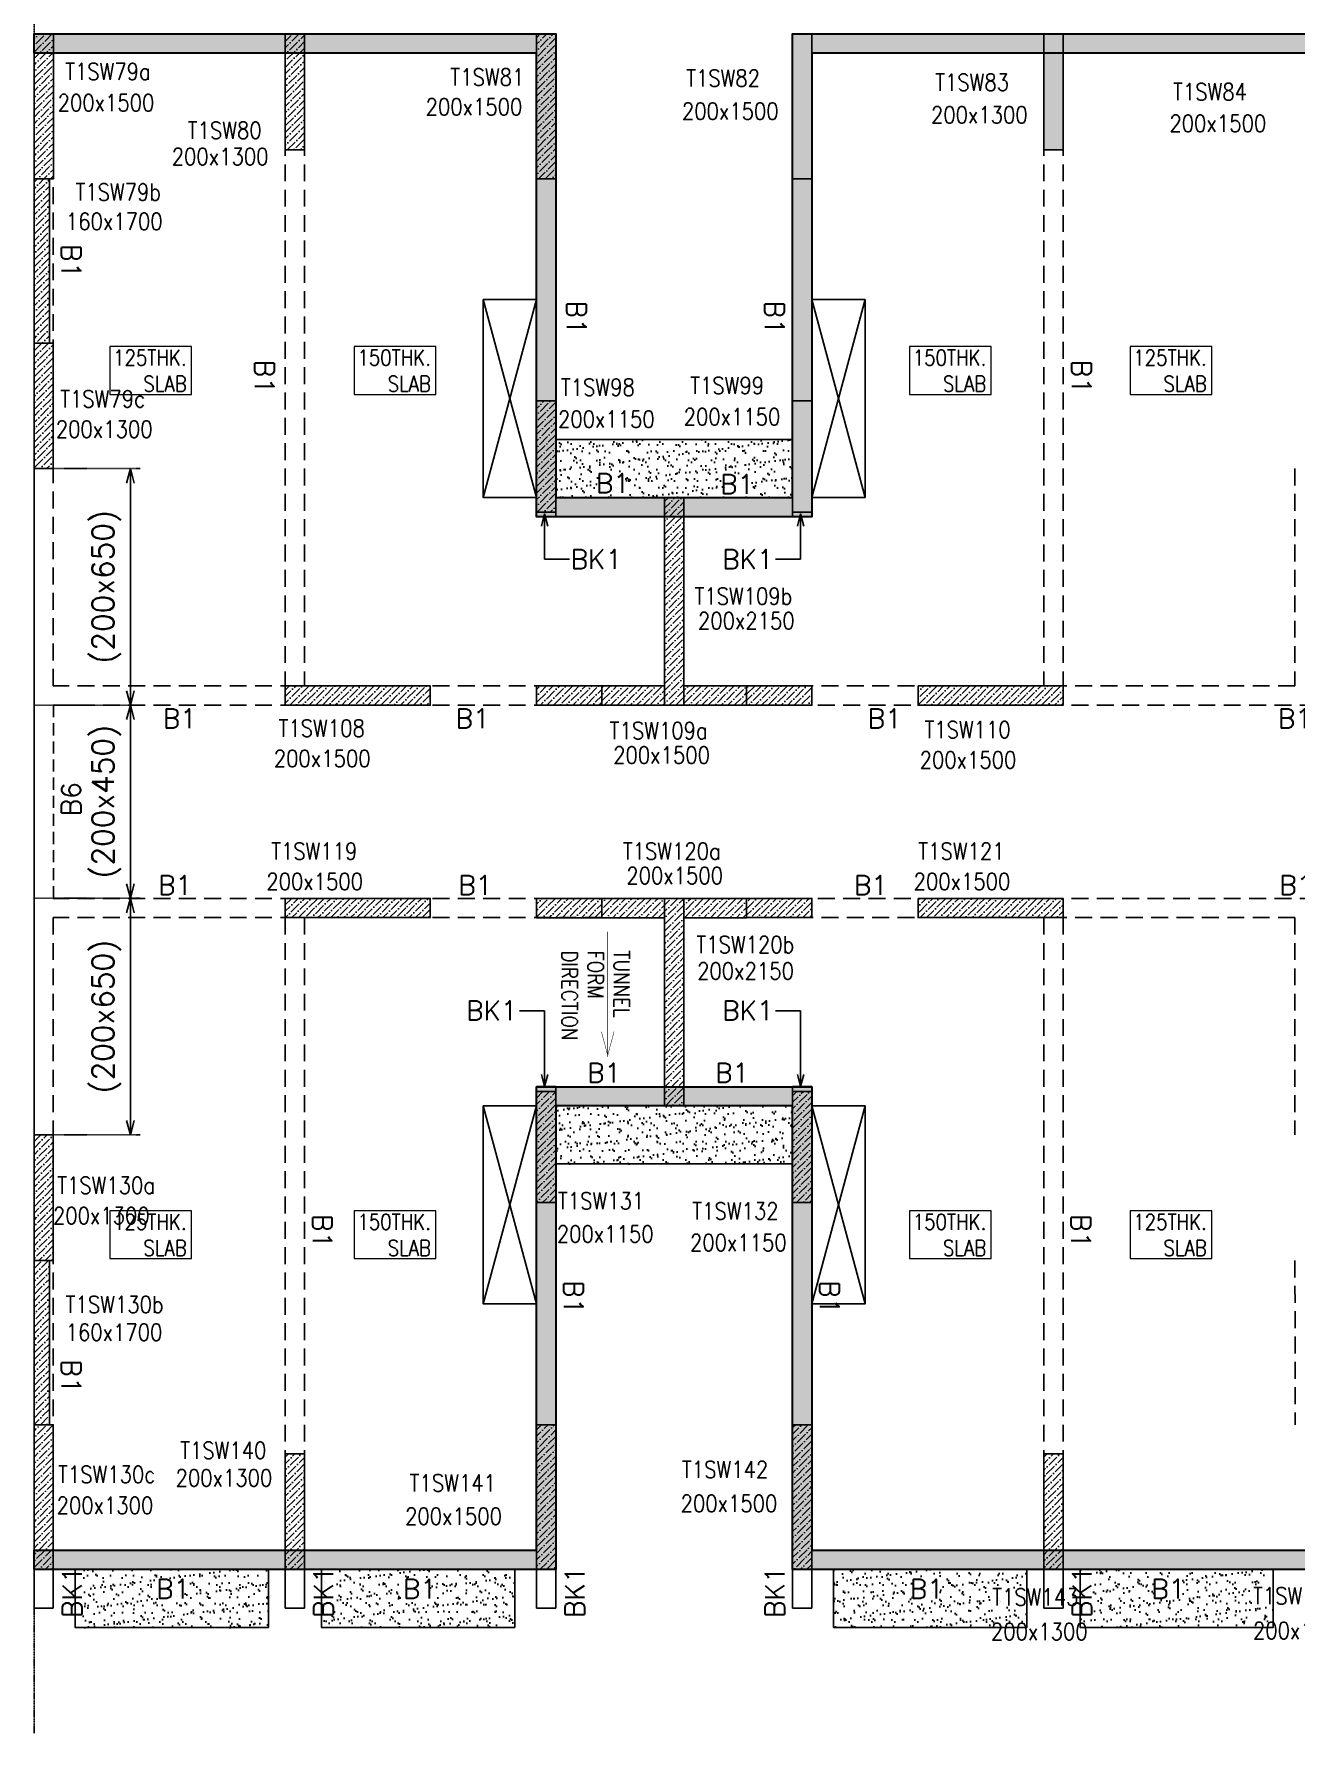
# Model space of a CAD drawing. Header units: millimetres. Extents: x 1078357 to 2594950, y -4969473 to -4636555.
# Drawn here: x 2328073 to 2341123, y -4665418 to -4647825 of the extents above; entities that cross this region are included whole.
import ezdxf

# ---------------------------------------------------------------- set-up
doc = ezdxf.new("R2010")
doc.units = ezdxf.units.MM
doc.header["$PDMODE"] = 35
for name, pattern in [('CENTER', [2, 1.25, -0.25, 0.25, -0.25]), ('CONTINOUS', [0]), ('DOT', [0.25, 0, -0.25]), ('HIDDEN', [0.375, 0.25, -0.125]), ('New Retail block$0$CONTINOUS', [0])]:
    doc.linetypes.add(name, pattern=pattern)
doc.layers.get('0').update_dxf_attribs({"lineweight": 0})
doc.layers.get('Defpoints').update_dxf_attribs({"lineweight": 0})
for name, color, linetype, lineweight in [('A-_ANOTDIMA_D-', 6, 'Continuous', 13), ('COL. NO.', 30, 'Continuous', 25), ('COL. SIZE', 7, 'Continuous', 25), ('HATCH', 8, 'Continuous', 30), ('RCC UPSTAND', 43, 'Continuous', 30), ('SLAB THK.', 6, 'Continuous', 0)]:
    doc.layers.add(name, color=color, linetype=linetype, lineweight=lineweight)
for name, color, linetype in [('B-200x450', 52, 'HIDDEN'), ('B-200x650', 241, 'HIDDEN'), ('BK1-200x650', 241, 'HIDDEN'), ('DC BEAM NO.', 7, 'Continuous'), ('DROP SLAB', 8, 'Continuous'), ('EXPANSION JOINT', 10, 'HIDDEN'), ('NON STR. RCC WALL', 6, 'Continuous'), ('S-COLUMN_SHEAR WALL', 1, 'Continuous'), ('S-DIM', 2, 'Continuous'), ('S-PROJECTION', 54, 'New Retail block$0$CONTINOUS'), ('TEXT', 7, 'Continuous')]:
    doc.layers.add(name, color=color, linetype=linetype)
doc.styles.add('Roman', font='romans')
doc.styles.add('ROMANS', font='romans.shx', dxfattribs={"width": 0.85})
doc.dimstyles.new('HARESH', dxfattribs={"dimtxt": 150, "dimasz": 75, "dimexe": 0, "dimexo": 0, "dimgap": 25, "dimtad": 1, "dimdec": 0, "dimdsep": 46, "dimtxsty": 'Roman', "dimblk": 'OBLIQUE', "dimcen": 225, "dimdle": 25, "dimclrd": 2, "dimclre": 2, "dimclrt": 7, "dimadec": 8, "dimazin": 1, "dimtfac": 1, "dimtdec": 0, "dimtmove": 0, "dimatfit": 0, "dimfxl": 1, "dimlwd": -1, "dimlwe": -1, "dimarcsym": 0})
pattern_1 = [(0, (2286047.657, -4750426.6), (71.4375, 41.24446), [47.625, -95.25]), (120, (2286047.657, -4750426.6), (-71.4375, 41.24446), [47.625, -95.25]), (60, (2286047.657, -4750426.6), (2e-07, 82.48892), [-95.25, 47.625])]
pattern_2 = [(45, (3275553.18, -9394779.674), (25.25697034, 92.60889125), [119.0625, -23.8125, 0, -23.8125])]
pattern_3 = [(45, (3275503.175, -9394779.674), (25.25697034, 92.60889125), [119.0625, -23.8125, 0, -23.8125])]
pattern_4 = [(45, (3275453.18, -9394779.674), (25.25697034, 92.60889125), [119.0625, -23.8125, 0, -23.8125])]
pattern_5 = [(45, (3238950.164, -9363849.92), (25.25697034, 92.60889125), [119.0625, -23.8125, 0, -23.8125])]
pattern_6 = [(45, (3238950.164, -9363849.92), (25.25697034, 92.60889125), [119.0625, -23.8125, 0, -23.8125])]
pattern_7 = [(45, (3275453.18, -9394779.674), (25.25697034, 92.60889125), [119.0625, -23.8125, 0, -23.8125])]

# ---------------------------------------------------------------- blocks, each defined once
blk = doc.blocks.new('_Open30')
at = {"color": 0, "linetype": 'ByBlock', "lineweight": -2}
for p, q in [((-1, 0.27), (0, 0)), ((0, 0), (-1, -0.27)), ((0, 0), (-1, 0))]:
    blk.add_line(p, q, dxfattribs=at)
blk = doc.blocks.new('*D1151')
at = {"layer": 'Defpoints', "color": 0, "linetype": 'CONTINOUS', "ltscale": 0.5, "transparency": 16777216}
for p in [(2328073, -4652325, 0), (2328073, -4654775, 0), (2329070, -4654775)]:
    blk.add_point(p, dxfattribs=at)
at = {"layer": 'S-DIM', "color": 2, "linetype": 'DOT', "ltscale": 0.5, "transparency": 16777216}
for p, q in [((2328073, -4652325), (2329170, -4652325)), ((2328073, -4654775), (2329170, -4654775))]:
    blk.add_line(p, q, dxfattribs=at)
at = {"layer": 'S-DIM', "color": 2, "linetype": 'CONTINOUS', "ltscale": 0.5, "transparency": 16777216}
blk.add_line((2329070, -4652475), (2329070, -4654625), dxfattribs=at)
at = {"layer": 'S-DIM', "color": 2, "linetype": 'CONTINOUS', "ltscale": 0.5, "transparency": 16777216, "xscale": 150, "yscale": 150, "zscale": 150}
for p, rotation in [((2329070, -4652325), 90), ((2329070, -4654775), 270)]:
    blk.add_blockref('_Open30', p, dxfattribs=dict(at, rotation=rotation))
at = {"layer": 'S-DIM', "color": 7, "linetype": 'CONTINOUS', "ltscale": 0.5, "transparency": 16777216, "insert": (2328823, -4653550), "char_height": 225, "attachment_point": 5, "rotation": 90, "style": 'Roman'}
blk.add_mtext('(200x650)', dxfattribs=at)
blk = doc.blocks.new('*D1152')
at = {"layer": 'Defpoints', "color": 0, "linetype": 'CONTINOUS', "ltscale": 0.5, "transparency": 16777216}
for p in [(2328073, -4656775, 0), (2329070, -4656775), (2328073, -4659225, 0)]:
    blk.add_point(p, dxfattribs=at)
at = {"layer": 'S-DIM', "color": 2, "linetype": 'DOT', "ltscale": 0.5, "transparency": 16777216}
for p, q in [((2328073, -4656775), (2329170, -4656775)), ((2328073, -4659225), (2329170, -4659225))]:
    blk.add_line(p, q, dxfattribs=at)
at = {"layer": 'S-DIM', "color": 2, "linetype": 'CONTINOUS', "ltscale": 0.5, "transparency": 16777216}
blk.add_line((2329070, -4659075), (2329070, -4656925), dxfattribs=at)
at = {"layer": 'S-DIM', "color": 2, "linetype": 'CONTINOUS', "ltscale": 0.5, "transparency": 16777216, "xscale": 150, "yscale": 150, "zscale": 150}
for p, rotation in [((2329070, -4656775), 90), ((2329070, -4659225), 270)]:
    blk.add_blockref('_Open30', p, dxfattribs=dict(at, rotation=rotation))
at = {"layer": 'S-DIM', "color": 7, "linetype": 'CONTINOUS', "ltscale": 0.5, "transparency": 16777216, "insert": (2328823, -4658000), "char_height": 225, "attachment_point": 5, "rotation": 90, "style": 'Roman'}
blk.add_mtext('(200x650)', dxfattribs=at)
blk = doc.blocks.new('*D1153')
at = {"layer": 'Defpoints', "color": 0, "linetype": 'CONTINOUS', "ltscale": 0.5, "transparency": 16777216}
for p in [(2328073, -4654775, 0), (2328073, -4656775, 0), (2329070, -4656775)]:
    blk.add_point(p, dxfattribs=at)
at = {"layer": 'S-DIM', "color": 2, "linetype": 'DOT', "ltscale": 0.5, "transparency": 16777216}
for p, q in [((2328073, -4654775), (2329170, -4654775)), ((2328073, -4656775), (2329170, -4656775))]:
    blk.add_line(p, q, dxfattribs=at)
at = {"layer": 'S-DIM', "color": 2, "linetype": 'CONTINOUS', "ltscale": 0.5, "transparency": 16777216}
blk.add_line((2329070, -4654925), (2329070, -4656625), dxfattribs=at)
at = {"layer": 'S-DIM', "color": 2, "linetype": 'CONTINOUS', "ltscale": 0.5, "transparency": 16777216, "xscale": 150, "yscale": 150, "zscale": 150}
for p, rotation in [((2329070, -4654775), 90), ((2329070, -4656775), 270)]:
    blk.add_blockref('_Open30', p, dxfattribs=dict(at, rotation=rotation))
at = {"layer": 'S-DIM', "color": 7, "linetype": 'CONTINOUS', "ltscale": 0.5, "transparency": 16777216, "insert": (2328823, -4655775), "char_height": 225, "attachment_point": 5, "rotation": 90, "style": 'Roman'}
blk.add_mtext('(200x450)', dxfattribs=at)
blk = doc.blocks.new('_Oblique')
at = {"color": 0, "linetype": 'ByBlock', "lineweight": -2}
blk.add_line((-0.5, -0.5), (0.5, 0.5), dxfattribs=at)
blk = doc.blocks.new('G$CD63B60BD')
at = {"layer": 'COL. NO.', "linetype": 'Continuous', "style": 'ROMANS', "width": 0.85}
for s, p in [('T1SW79a', (45047, 15424, 0)), ('T1SW81', (49034, 15366, -320)), ('T1SW82', (51474, 15355, -320)), ('T1SW83', (54051, 15312, -320)), ('T1SW84', (56513, 15214, -320)), ('T1SW80', (46316, 14815, -320)), ('T1SW79b', (45154, 14176, 0)), ('T1SW98', (50178, 12154, -320)), ('T1SW99', (51516, 12173, -320)), ('T1SW79c', (44996, 12034, 0)), ('T1SW109b', (51560, 9991, -320)), ('T1SW108', (47256, 8624, -320)), ('T1SW109a', (50683, 8599, -320)), ('T1SW110', (53940, 8609, -320)), ('T1SW119', (47179, 7351, -320)), ('T1SW120a', (50819, 7351, -320)), ('T1SW121', (53877, 7351, -320)), ('T1SW120b', (51580, 6384, -320)), ('T1SW130a', (44965, 3891, -320)), ('T1SW131', (50148, 3730, -320)), ('T1SW132', (51538, 3625, -320)), ('T1SW130b', (45053, 2657, -320)), ('T1SW140', (46238, 1147, -320)), ('T1SW130c', (44974, 898, -323)), ('T1SW142', (51431, 949, -320)), ('T1SW141', (48613, 809, -320)), ('T1SW143', (54642, -372, -320)), ('T1SW144', (57341, -360, -320))]:
    blk.add_text(s, height=175, dxfattribs=at).set_placement(p)
at = {"layer": 'COL. SIZE', "linetype": 'Continuous', "style": 'ROMANS', "width": 0.85}
for s, p in [('200x1500', (44970, 15101, 0)), ('200x1500', (48778, 15058, -320)), ('200x1500', (51430, 15013, -320)), ('200x1300', (54008, 14975, -320)), ('200x1500', (56476, 14887, -320)), ('200x1300', (46151, 14543, -320)), ('160x1700', (45055, 13872, 0)), ('200x1150', (50148, 11824, -320)), ('200x1150', (51449, 11849, -320)), ('200x1300', (44951, 11720, 0)), ('200x2150', (51596, 9737, -320)), ('200x1500', (47207, 8311, -320)), ('200x1500', (50719, 8346, -320)), ('200x1500', (53891, 8296, -320)), ('200x1500', (50855, 7098, -320)), ('200x1500', (47130, 7037, -320)), ('200x1500', (53828, 7037, -320)), ('200x2150', (51588, 6110, -320)), ('200x1300', (44921, 3577, -320)), ('200x1150', (50136, 3387, -320)), ('200x1150', (51514, 3298, -320)), ('160x1700', (45053, 2369, -320)), ('200x1300', (46190, 861, -320)), ('200x1300', (44959, 577, -323)), ('200x1500', (51417, 597, -320)), ('200x1500', (48566, 464, -320)), ('200x1300', (54628, -730, -320)), ('200x1500', (57340, -720, -320))]:
    blk.add_text(s, height=175, dxfattribs=at).set_placement(p)

msp = doc.modelspace()

# ---------------------------------------------------------------- hatches: boundary and pattern name
at = {"ltscale": 700}
h = msp.add_hatch(dxfattribs=at)
h.set_pattern_fill('ANSI36', color=8, scale=15)
h.set_pattern_definition(pattern_5)
h.paths.add_polyline_path([(2328072.8, -4647825.2), (2328272.8, -4647825.2), (2328272.8, -4649325.1), (2328072.8, -4649325.1)])
h = msp.add_hatch(dxfattribs=at)
h.set_pattern_fill('ANSI36', color=8, scale=15)
h.set_pattern_definition(pattern_5)
h.paths.add_polyline_path([(2333272.8, -4647825.2), (2333472.8, -4647825.2), (2333472.8, -4649325.1), (2333272.8, -4649325.1)])
h = msp.add_hatch(dxfattribs=at)
h.set_pattern_fill('ANSI36', color=8, scale=15)
h.set_pattern_definition(pattern_5)
h.paths.add_polyline_path([(2333272.7, -4652775.2), (2333472.7, -4652775.2), (2333472.7, -4651625.2), (2333272.7, -4651625.2)])
h = msp.add_hatch(dxfattribs=at)
h.set_pattern_fill('ANSI36', color=8, scale=15)
h.set_pattern_definition(pattern_5)
h.paths.add_polyline_path([(2334597.7, -4654575.2), (2333947.7, -4654575.2), (2333947.7, -4654775.2), (2334797.7, -4654775.2), (2334797.7, -4652625.2), (2334597.7, -4652625.2)])
h = msp.add_hatch(dxfattribs=at)
h.set_pattern_fill('ANSI36', color=8, scale=15)
h.set_pattern_definition(pattern_5)
h.paths.add_polyline_path([(2334797.7, -4654575.2), (2335447.7, -4654575.2), (2335447.7, -4654775.2), (2334597.7, -4654775.2), (2334597.7, -4652625.2), (2334797.7, -4652625.2)])
h = msp.add_hatch(dxfattribs=at)
h.set_pattern_fill('ANSI36', color=8, scale=15)
h.set_pattern_definition(pattern_5)
h.paths.add_polyline_path([(2334597.7, -4656975.2), (2333947.7, -4656975.2), (2333947.7, -4656775.2), (2334797.7, -4656775.2), (2334797.7, -4658925.2), (2334597.7, -4658925.2)])
h = msp.add_hatch(dxfattribs=at)
h.set_pattern_fill('ANSI36', color=8, scale=15)
h.set_pattern_definition(pattern_5)
h.paths.add_polyline_path([(2334797.7, -4656975.2), (2335447.7, -4656975.2), (2335447.7, -4656775.2), (2334597.7, -4656775.2), (2334597.7, -4658925.2), (2334797.7, -4658925.2)])
h = msp.add_hatch(dxfattribs=at)
h.set_pattern_fill('ANSI36', color=8, scale=15)
h.set_pattern_definition(pattern_5)
h.paths.add_polyline_path([(2333272.7, -4658775.2), (2333472.7, -4658775.2), (2333472.7, -4659925.2), (2333272.7, -4659925.2)])
h = msp.add_hatch(dxfattribs=at)
h.set_pattern_fill('ANSI36', color=8, scale=15)
h.set_pattern_definition(pattern_5)
h.paths.add_polyline_path([(2336122.7, -4658775.2), (2335922.7, -4658775.2), (2335922.7, -4659925.2), (2336122.7, -4659925.2)])
h = msp.add_hatch(dxfattribs=at)
h.set_pattern_fill('ANSI36', color=8, scale=15)
h.set_pattern_definition(pattern_5)
h.paths.add_polyline_path([(2328072.7, -4663725.2), (2328272.7, -4663725.2), (2328272.7, -4662225.1), (2328072.7, -4662225.1)])
h = msp.add_hatch(dxfattribs=at)
h.set_pattern_fill('ANSI36', color=8, scale=15)
h.set_pattern_definition(pattern_5)
h.paths.add_polyline_path([(2333272.7, -4663725.2), (2333472.7, -4663725.2), (2333472.7, -4662225.1), (2333272.7, -4662225.1)])
h = msp.add_hatch(dxfattribs=at)
h.set_pattern_fill('ANSI36', color=8, scale=15)
h.set_pattern_definition(pattern_5)
h.paths.add_polyline_path([(2336122.7, -4663725.2), (2335922.7, -4663725.2), (2335922.7, -4662225.1), (2336122.7, -4662225.1)])
at = {"layer": 'HATCH'}
h = msp.add_hatch(dxfattribs=at)
h.set_pattern_fill('AR-SAND', color=8, scale=3, angle=179.97015)
h.set_pattern_definition([(37.4701541, (-1688335.51, 14023714.26), (-4.72361136, 146.8264517), [0, -115.824, 0, -129.54, 0, -123.825]), (7.4701541, (-1688335.51, 14023714.26), (134.9689868, 214.9772528), [0, -62.484, 0, -104.394, 0, -40.005]), (327.4701541, (-1688429.24, 14023714.31), (237.2979035, 0.3075449), [0, -38.1, 0, -137.16, 0, -179.07]), (317.4701541, (-1688429.24, 14023714.31), (229.1017424, 66.759465), [0, -19.05, 0, -89.916, 0, -102.87])])
h.paths.add_polyline_path([(2335922.7, -4652025.1), (2333472.7, -4652025.1), (2333472.7, -4652625.1), (2335922.7, -4652625.1)])
h = msp.add_hatch(dxfattribs=at)
h.set_pattern_fill('AR-SAND', color=8, scale=3, angle=179.97015)
h.set_pattern_definition([(37.47015413, (-2777810.23, 18707783.48), (-4.72361136, 146.8264517), [0, -115.824, 0, -129.54, 0, -123.825]), (7.4701541, (-2777810.23, 18707783.48), (134.9689868, 214.9772528), [0, -62.484, 0, -104.394, 0, -40.005]), (327.4701541, (-2777903.95, 18707783.53), (237.2979035, 0.3075449), [0, -38.1, 0, -137.16, 0, -179.07]), (317.4701541, (-2777903.95, 18707783.53), (229.1017424, 66.759465), [0, -19.05, 0, -89.916, 0, -102.87])])
h.paths.add_polyline_path([(2335922.7, -4658925.1), (2333472.8, -4658925.1), (2333472.7, -4659525.1), (2335922.7, -4659525.1)])
h = msp.add_hatch(dxfattribs=at)
h.set_pattern_fill('AR-SAND', color=8, scale=3, angle=179.97015)
h.set_pattern_definition([(37.47015413, (-2776485.23, 18707783.49), (-4.72361136, 146.8264517), [0, -115.824, 0, -129.54, 0, -123.825]), (7.4701541, (-2776485.23, 18707783.49), (134.9689868, 214.9772528), [0, -62.484, 0, -104.394, 0, -40.005]), (327.4701541, (-2776578.95, 18707783.54), (237.2979035, 0.3075449), [0, -38.1, 0, -137.16, 0, -179.07]), (317.4701541, (-2776578.95, 18707783.54), (229.1017424, 66.759465), [0, -19.05, 0, -89.916, 0, -102.87])])
h.paths.add_polyline_path([(2330497.8, -4663725.1), (2328497.8, -4663725.1), (2328497.8, -4664325.1), (2330497.8, -4664325.1)])
h = msp.add_hatch(dxfattribs=at)
h.set_pattern_fill('AR-SAND', color=8, scale=3, angle=179.97015)
h.set_pattern_definition([(37.47015413, (-2779035.23, 18707783.49), (-4.72361136, 146.8264517), [0, -115.824, 0, -129.54, 0, -123.825]), (7.4701541, (-2779035.23, 18707783.49), (134.9689868, 214.9772528), [0, -62.484, 0, -104.394, 0, -40.005]), (327.4701541, (-2779128.95, 18707783.54), (237.2979035, 0.3075449), [0, -38.1, 0, -137.16, 0, -179.07]), (317.4701541, (-2779128.95, 18707783.54), (229.1017424, 66.759465), [0, -19.05, 0, -89.916, 0, -102.87])])
h.paths.add_polyline_path([(2333047.8, -4663725.1), (2331047.8, -4663725.1), (2331047.8, -4664325.1), (2333047.8, -4664325.1)])
h = msp.add_hatch(dxfattribs=at)
h.set_pattern_fill('AR-SAND', color=8, scale=3, angle=179.97015)
h.set_pattern_definition([(37.47015413, (-2784335.23, 18707783.49), (-4.72361136, 146.8264517), [0, -115.824, 0, -129.54, 0, -123.825]), (7.4701541, (-2784335.23, 18707783.49), (134.9689868, 214.9772528), [0, -62.484, 0, -104.394, 0, -40.005]), (327.4701541, (-2784428.95, 18707783.54), (237.2979035, 0.3075449), [0, -38.1, 0, -137.16, 0, -179.07]), (317.4701541, (-2784428.95, 18707783.54), (229.1017424, 66.759465), [0, -19.05, 0, -89.916, 0, -102.87])])
h.paths.add_polyline_path([(2338347.8, -4663725.1), (2336347.8, -4663725.1), (2336347.8, -4664325.1), (2338347.8, -4664325.1)])
h = msp.add_hatch(dxfattribs=at)
h.set_pattern_fill('AR-SAND', color=8, scale=3, angle=179.97015)
h.set_pattern_definition([(37.47015413, (-2786885.23, 18707783.49), (-4.72361136, 146.8264517), [0, -115.824, 0, -129.54, 0, -123.825]), (7.4701541, (-2786885.23, 18707783.49), (134.9689868, 214.9772528), [0, -62.484, 0, -104.394, 0, -40.005]), (327.4701541, (-2786978.95, 18707783.54), (237.2979035, 0.3075449), [0, -38.1, 0, -137.16, 0, -179.07]), (317.4701541, (-2786978.95, 18707783.54), (229.1017424, 66.759465), [0, -19.05, 0, -89.916, 0, -102.87])])
h.paths.add_polyline_path([(2340897.8, -4663725.1), (2338897.8, -4663725.1), (2338897.8, -4664325.1), (2340897.8, -4664325.1)])
at = {"layer": 'RCC UPSTAND', "linetype": 'CENTER', "ltscale": 700}
h = msp.add_hatch(dxfattribs=at)
h.set_pattern_fill('HONEY', color=8, scale=15)
h.set_pattern_definition(pattern_1)
h.paths.add_polyline_path([(2328072.7, -4648025.1), (2328072.7, -4647825.1), (2333472.7, -4647825.1), (2333472.7, -4652625.1), (2335922.7, -4652625.1), (2335922.7, -4647825.1), (2346522.7, -4647825.1), (2346522.7, -4652625.1), (2348972.7, -4652625.1), (2348972.7, -4647825.1), (2359572.7, -4647825.1), (2359572.7, -4652625.1), (2362022.7, -4652625.1), (2362022.7, -4647825.1), (2372622.7, -4647825.1), (2372622.7, -4652625.1), (2373947.7, -4652625.1), (2373947.7, -4654775.1), (2370072.7, -4654775.1), (2370072.7, -4656775.1), (2373947.7, -4656775.1), (2373947.7, -4658925.1), (2372622.7, -4658925.1), (2372622.7, -4663725.1), (2367222.7, -4663725.1), (2367222.7, -4656975.2), (2364127.7, -4656975.2), (2364127.7, -4656775.2), (2367422.7, -4656775.2), (2367422.7, -4663525.1), (2372422.7, -4663525.1), (2372422.7, -4658725.1), (2373747.7, -4658725.1), (2373747.7, -4656975.1), (2369872.7, -4656975.1), (2369872.7, -4654575.1), (2373747.7, -4654575.1), (2373747.7, -4652825.1), (2372422.7, -4652825.1), (2372422.7, -4648025.1), (2362222.7, -4648025.1), (2362222.7, -4652825.1), (2359372.7, -4652825.1), (2359372.7, -4648025.1), (2349172.7, -4648025.1), (2349172.7, -4652825.1), (2346322.7, -4652825.1), (2346322.7, -4648025.1), (2336122.7, -4648025.1), (2336122.7, -4652825.1), (2333272.7, -4652825.1), (2333272.7, -4648025.1)])
at = {"layer": 'RCC UPSTAND'}
h = msp.add_hatch(dxfattribs=at)
h.set_pattern_fill('HONEY', color=8, scale=15)
h.set_pattern_definition(pattern_1)
edge = h.paths.add_edge_path()
edge.add_line((2349347.7, -4656775.2), (2349347.7, -4656975.1))
edge.add_line((2349347.7, -4656975.1), (2347847.7, -4656975.1))
edge.add_line((2347847.7, -4656975.1), (2347847.7, -4658925.1))
edge.add_line((2347847.7, -4658925.1), (2346522.7, -4658925.1))
edge.add_line((2346522.7, -4658925.1), (2346522.7, -4663725.1))
edge.add_line((2346522.7, -4663725.1), (2335922.7, -4663725.1))
edge.add_line((2335922.7, -4663725.1), (2335922.7, -4658925.1))
edge.add_line((2335922.7, -4658925.1), (2333472.7, -4658925.1))
edge.add_line((2333472.7, -4658925.1), (2333472.7, -4663725.1))
edge.add_line((2333472.7, -4663725.1), (2328072.7, -4663725.1))
edge.add_line((2328072.7, -4663725.1), (2328072.7, -4663525.1))
edge.add_line((2328072.7, -4663525.1), (2333272.7, -4663525.1))
edge.add_line((2333272.7, -4663525.1), (2333272.7, -4658725.1))
edge.add_line((2333272.7, -4658725.1), (2336122.7, -4658725.1))
edge.add_line((2336122.7, -4658725.1), (2336122.7, -4663525.1))
edge.add_line((2336122.7, -4663525.1), (2346322.7, -4663525.1))
edge.add_line((2346322.7, -4663525.1), (2346322.7, -4658725.1))
edge.add_line((2346322.7, -4658725.1), (2347647.7, -4658725.1))
edge.add_line((2347647.7, -4658725.1), (2347647.7, -4656775.1))
edge.add_line((2347647.7, -4656775.1), (2349347.7, -4656775.1))
at = {"layer": 'S-COLUMN_SHEAR WALL', "ltscale": 700}
h = msp.add_hatch(dxfattribs=at)
h.set_pattern_fill('ANSI36', color=8, scale=15)
h.set_pattern_definition(pattern_3)
h.paths.add_polyline_path([(2330672.8, -4647825.2), (2330672.8, -4649025.2), (2330872.8, -4649025.2), (2330872.8, -4647825.2)])
at = {"layer": 'S-COLUMN_SHEAR WALL', "lineweight": 25, "extrusion": (1.00316e-06, 1.91639e-11, 1)}
h = msp.add_hatch(color=1, dxfattribs=at)
h.dxf.hatch_style = 1
h.paths.add_polyline_path([(2336122.8, -4647825.2), (2335922.8, -4647825.2), (2335922.8, -4649325.1), (2336122.8, -4649325.1)])
at = {"layer": 'S-COLUMN_SHEAR WALL', "lineweight": 25}
h = msp.add_hatch(color=1, dxfattribs=at)
h.dxf.hatch_style = 1
h.paths.add_polyline_path([(2338522.8, -4649025.2), (2338722.8, -4649025.2), (2338722.8, -4647825.2), (2338522.8, -4647825.2)])
at = {"layer": 'S-COLUMN_SHEAR WALL', "ltscale": 700}
h = msp.add_hatch(dxfattribs=at)
h.set_pattern_fill('ANSI36', color=8, scale=15)
h.set_pattern_definition(pattern_6)
h.paths.add_polyline_path([(2328072.8, -4651025), (2328232.8, -4651025), (2328232.8, -4649325), (2328072.8, -4649325)])
h = msp.add_hatch(dxfattribs=at)
h.set_pattern_fill('ANSI36', color=8, scale=15)
h.set_pattern_definition(pattern_3)
h.paths.add_polyline_path([(2328272.7, -4652325.1), (2328272.7, -4651025.1), (2328072.7, -4651025.1), (2328072.7, -4652325.1)])
at = {"layer": 'S-COLUMN_SHEAR WALL', "lineweight": 25, "extrusion": (1.00316e-06, 1.91639e-11, 1)}
h = msp.add_hatch(color=1, dxfattribs=at)
h.dxf.hatch_style = 1
h.paths.add_polyline_path([(2336122.7, -4652775.2), (2335922.7, -4652775.2), (2335922.7, -4651625.1), (2336122.7, -4651625.1)])
at = {"layer": 'S-COLUMN_SHEAR WALL', "ltscale": 700}
h = msp.add_hatch(dxfattribs=at)
h.set_pattern_fill('ANSI36', color=8, scale=15)
h.set_pattern_definition(pattern_2)
h.paths.add_polyline_path([(2330672.8, -4654575.1), (2330672.8, -4654775.1), (2332172.8, -4654775.1), (2332172.8, -4654575.1)])
h = msp.add_hatch(dxfattribs=at)
h.set_pattern_fill('ANSI36', color=8, scale=15)
h.set_pattern_definition(pattern_7)
h.paths.add_polyline_path([(2333272.7, -4654575.1), (2333947.7, -4654575.1), (2333947.7, -4654775), (2333272.7, -4654775)])
h = msp.add_hatch(dxfattribs=at)
h.set_pattern_fill('ANSI36', color=8, scale=15)
h.set_pattern_definition(pattern_7)
h.paths.add_polyline_path([(2335447.7, -4654575), (2336122.7, -4654575), (2336122.7, -4654775), (2335447.7, -4654775)])
h = msp.add_hatch(dxfattribs=at)
h.set_pattern_fill('ANSI36', color=8, scale=15)
h.set_pattern_definition(pattern_4)
h.paths.add_polyline_path([(2337222.8, -4654575.1), (2337222.8, -4654775.1), (2338722.8, -4654775.1), (2338722.8, -4654575.1)])
h = msp.add_hatch(dxfattribs=at)
h.set_pattern_fill('ANSI36', color=8, scale=15)
h.set_pattern_definition(pattern_2)
h.paths.add_polyline_path([(2330672.8, -4656775.1), (2330672.8, -4656975.1), (2332172.8, -4656975.1), (2332172.8, -4656775.1)])
h = msp.add_hatch(dxfattribs=at)
h.set_pattern_fill('ANSI36', color=8, scale=15)
h.set_pattern_definition(pattern_7)
h.paths.add_polyline_path([(2333272.7, -4656775.1), (2333947.7, -4656775.1), (2333947.7, -4656975.2), (2333272.7, -4656975.2)])
h = msp.add_hatch(dxfattribs=at)
h.set_pattern_fill('ANSI36', color=8, scale=15)
h.set_pattern_definition(pattern_7)
h.paths.add_polyline_path([(2335447.7, -4656775.2), (2336122.7, -4656775.2), (2336122.7, -4656975.1), (2335447.7, -4656975.1)])
h = msp.add_hatch(dxfattribs=at)
h.set_pattern_fill('ANSI36', color=8, scale=15)
h.set_pattern_definition(pattern_4)
h.paths.add_polyline_path([(2337222.8, -4656775.1), (2337222.8, -4656975.1), (2338722.8, -4656975.1), (2338722.8, -4656775.1)])
h = msp.add_hatch(dxfattribs=at)
h.set_pattern_fill('ANSI36', color=8, scale=15)
h.set_pattern_definition([(45, (3275875.165, -9375249.92), (25.25697034, 92.60889125), [119.0625, -23.8125, 0, -23.8125])])
h.paths.add_polyline_path([(2328072.7, -4659225.1), (2328072.7, -4660525.1), (2328272.7, -4660525.1), (2328272.7, -4659225.1)])
h = msp.add_hatch(dxfattribs=at)
h.set_pattern_fill('ANSI36', color=8, scale=15)
h.set_pattern_definition(pattern_6)
h.paths.add_polyline_path([(2328072.7, -4662225.1), (2328232.8, -4662225.1), (2328232.7, -4660525.1), (2328072.7, -4660525.1)])
h = msp.add_hatch(dxfattribs=at)
h.set_pattern_fill('ANSI36', color=8, scale=15)
h.set_pattern_definition([(45, (3278475.155, -9378449.965), (25.25697034, 92.60889125), [119.0625, -23.8125, 0, -23.8125])])
h.paths.add_polyline_path([(2330872.7, -4662525.1), (2330872.7, -4663725.2), (2330672.7, -4663725.2), (2330672.7, -4662525.1)])
h = msp.add_hatch(dxfattribs=at)
h.set_pattern_fill('ANSI36', color=8, scale=15)
h.set_pattern_definition([(45, (3286325.155, -9378449.972), (25.25697034, 92.60889125), [119.0625, -23.8125, 0, -23.8125])])
h.paths.add_polyline_path([(2338722.7, -4662525.1), (2338722.7, -4663725.2), (2338522.7, -4663725.2), (2338522.7, -4662525.1)])

# ---------------------------------------------------------------- linework, layer by layer
at = {"color": 2, "ltscale": 1000, "const_width": 5, "elevation": -0.1}
msp.add_lwpolyline([(2333945, -4658156.7), (2334010.1, -4658399.7), (2334010.2, -4657119.9), (2334010.1, -4658399.7), (2334075.3, -4658156.7)], dxfattribs=at)
at = {"layer": 'B-200x450', "linetype": 'Continuous', "ltscale": 500}
msp.add_line((2328072.8, -4656775.2, 0), (2328072.8, -4654775.2, 0), dxfattribs=at)
at = {"layer": 'B-200x450', "linetype": 'HIDDEN', "ltscale": 500}
msp.add_line((2328272.8, -4656775.2, 0), (2328272.8, -4654775.1, 0), dxfattribs=at)
at = {"layer": 'B-200x650', "linetype": 'HIDDEN', "ltscale": 700}
for p, q in [((2333272.7, -4648025.1, 0), (2328272.7, -4648025.1, 0)), ((2330672.7, -4648125.2, 0), (2330672.7, -4654575, 0)), ((2330872.7, -4648125.2, 0), (2330872.7, -4654575, 0)), ((2341122.8, -4648025.1, 0), (2336122.7, -4648025.1, 0)), ((2338522.7, -4648125.2, 0), (2338522.7, -4654575, 0)), ((2338722.7, -4648125.2, 0), (2338722.7, -4654575, 0)), ((2328272.7, -4654575, 0), (2328272.7, -4649325.1, 0)), ((2333272.7, -4649325.1, 0), (2333272.7, -4651825.1, 0)), ((2336122.7, -4649325.1, 0), (2336122.7, -4651825.1, 0)), ((2341122.7, -4652325.2, 0), (2341122.7, -4654575.1, 0)), ((2334597.7, -4652825.1, 0), (2333472.7, -4652825.1, 0)), ((2334797.7, -4652825.1, 0), (2335922.7, -4652825.1, 0)), ((2333947.7, -4654575, 0), (2328272.7, -4654575, 0)), ((2341122.7, -4654575, 0), (2335447.7, -4654575, 0)), ((2333947.7, -4654775, 0), (2328272.7, -4654775, 0)), ((2347647.7, -4654775, 0), (2335447.7, -4654775, 0)), ((2333947.7, -4656775.1, 0), (2328272.7, -4656775.1, 0)), ((2347647.7, -4656775.1, 0), (2335447.7, -4656775.1, 0)), ((2333947.7, -4656975.1, 0), (2328272.7, -4656975.1, 0)), ((2328272.7, -4656975.1, 0), (2328272.7, -4662225.1, 0)), ((2330672.7, -4656975.1, 0), (2330672.7, -4663425.1, 0)), ((2330872.7, -4656975.1, 0), (2330872.7, -4663425.1, 0)), ((2341122.7, -4656975.1, 0), (2335447.7, -4656975.1, 0)), ((2338522.7, -4656975.2, 0), (2338522.7, -4663425.1, 0)), ((2338722.7, -4656975.2, 0), (2338722.7, -4663425.1, 0)), ((2341122.7, -4656975.1, 0), (2341122.7, -4659225.1, 0)), ((2334597.7, -4658725.1, 0), (2333472.7, -4658725.1, 0)), ((2335922.7, -4658725.1, 0), (2334797.7, -4658725.1, 0)), ((2333272.7, -4662225.1, 0), (2333272.7, -4659925.1, 0)), ((2336122.7, -4662225.1, 0), (2336122.7, -4659925.1, 0)), ((2341122.7, -4660525.1, 0), (2341122.8, -4662225.1, 0)), ((2333272.7, -4663525.1, 0), (2328272.7, -4663525.1, 0)), ((2341122.7, -4663525.1, 0), (2336122.7, -4663525.1, 0))]:
    msp.add_line(p, q, dxfattribs=at)
at = {"layer": 'B-200x650', "linetype": 'CONTINOUS', "ltscale": 700}
for p, q in [((2328072.7, -4654775.1, 0), (2328072.7, -4649325.1, 0)), ((2333472.7, -4649325.1, 0), (2333472.7, -4651825.1, 0)), ((2335922.7, -4649325.1, 0), (2335922.7, -4651825.1, 0)), ((2328072.7, -4651825.1, 0), (2328072.7, -4651825.1, 0)), ((2335922.7, -4652625.1, 0), (2333472.7, -4652625.1, 0)), ((2328072.7, -4656775.1, 0), (2328072.7, -4662225.1, 0)), ((2333472.7, -4662225.1, 0), (2333472.7, -4659925.1, 0)), ((2335922.7, -4662225.1, 0), (2335922.7, -4659925.1, 0)), ((2328072.7, -4664125.1, 0), (2328072.7, -4663725.1, 0)), ((2333272.7, -4663725.1, 0), (2328272.7, -4663725.1, 0)), ((2328272.7, -4663725.1, 0), (2328272.7, -4664125.1, 0)), ((2330672.7, -4664125.1, 0), (2330672.7, -4663725.1, 0)), ((2330872.7, -4663725.1, 0), (2330872.7, -4664125.1, 0)), ((2333272.7, -4664125.1, 0), (2333272.7, -4663725.1, 0)), ((2333472.7, -4663725.1, 0), (2333472.7, -4664125.1, 0)), ((2335922.7, -4664125.1, 0), (2335922.7, -4663725.1, 0)), ((2341122.7, -4663725.1, 0), (2336122.7, -4663725.1, 0)), ((2336122.7, -4663725.1, 0), (2336122.7, -4664125.1, 0)), ((2338522.7, -4664125.1, 0), (2338522.7, -4663725.1, 0)), ((2338722.7, -4663725.1, 0), (2338722.7, -4664125.1, 0)), ((2328272.7, -4664125.1, 0), (2328072.7, -4664125.1, 0)), ((2330872.7, -4664125.1, 0), (2330672.7, -4664125.1, 0)), ((2333472.7, -4664125.1, 0), (2333272.7, -4664125.1, 0)), ((2336122.7, -4664125.1, 0), (2335922.7, -4664125.1, 0)), ((2338722.7, -4664125.1, 0), (2338522.7, -4664125.1, 0))]:
    msp.add_line(p, q, dxfattribs=at)
at = {"layer": 'B-200x650', "ltscale": 700}
msp.add_line((2328072.7, -4651625.1, 0), (2328072.7, -4651625.1, 0), dxfattribs=at)
at = {"layer": 'B-200x650', "linetype": 'Continuous', "ltscale": 700}
msp.add_line((2335922.7, -4658925.1, 0), (2333472.7, -4658925.1, 0), dxfattribs=at)
at = {"layer": 'BK1-200x650', "linetype": 'Continuous', "ltscale": 700, "elevation": 0}
for points in [[(2333472.8, -4652825.3), (2333272.8, -4652825.3), (2333272.8, -4652775.1), (2333472.8, -4652775.1)], [(2336122.8, -4652825.3), (2335922.7, -4652825.3), (2335922.7, -4652775.1), (2336122.8, -4652775.1)], [(2333472.8, -4658775.1), (2333272.8, -4658775.1), (2333272.8, -4658724.9), (2333472.8, -4658724.9)], [(2336122.8, -4658775.1), (2335922.8, -4658775.1), (2335922.8, -4658724.9), (2336122.8, -4658724.9)]]:
    msp.add_lwpolyline(points, close=True, dxfattribs=at)
at = {"layer": 'DROP SLAB', "color": 3, "linetype": 'CONTINOUS', "ltscale": 500}
for p, q in [((2333272.8, -4650575.2, 0), (2332722.8, -4652625.2, 0)), ((2333272.8, -4652625.2, 0), (2332722.8, -4650575.2, 0)), ((2336122.8, -4650575.2, 0), (2336672.8, -4652625.2, 0)), ((2336122.8, -4652625.2, 0), (2336672.8, -4650575.2, 0)), ((2333272.8, -4658925.2, 0), (2332722.8, -4660975.2, 0)), ((2333272.8, -4660975.2, 0), (2332722.8, -4658925.2, 0)), ((2336122.7, -4658925.2, 0), (2336672.7, -4660975.2, 0)), ((2336122.7, -4660975.2, 0), (2336672.7, -4658925.2, 0))]:
    msp.add_line(p, q, dxfattribs=at)
at = {"layer": 'DROP SLAB', "color": 3, "linetype": 'CONTINOUS', "ltscale": 500, "elevation": 0}
for points in [[(2333272.8, -4650575.2), (2332722.8, -4650575.2), (2332722.8, -4652625.2), (2333272.8, -4652625.2)], [(2336122.8, -4650575.2), (2336672.8, -4650575.2), (2336672.8, -4652625.2), (2336122.8, -4652625.2)], [(2333272.8, -4658925.2), (2332722.8, -4658925.2), (2332722.8, -4660975.2), (2333272.8, -4660975.2)], [(2336122.7, -4658925.2), (2336672.7, -4658925.2), (2336672.7, -4660975.2), (2336122.7, -4660975.2)]]:
    msp.add_lwpolyline(points, close=True, dxfattribs=at)
at = {"layer": 'EXPANSION JOINT'}
msp.add_line((2328072.8, -4645085.2, 0), (2328072.8, -4665417.7, 0), dxfattribs=at)
at = {"layer": 'NON STR. RCC WALL', "elevation": 0}
for points in [[(2333272.7, -4654575.1), (2333947.7, -4654575.1), (2333947.7, -4654775), (2333272.7, -4654775)], [(2335447.7, -4654575), (2336122.7, -4654575), (2336122.7, -4654775), (2335447.7, -4654775)], [(2333272.7, -4656775.1), (2333947.7, -4656775.1), (2333947.7, -4656975.2), (2333272.7, -4656975.2)], [(2335447.7, -4656775.2), (2336122.7, -4656775.2), (2336122.7, -4656975.1), (2335447.7, -4656975.1)]]:
    msp.add_lwpolyline(points, close=True, dxfattribs=at)
at = {"layer": 'RCC UPSTAND', "color": 1, "elevation": 0}
for points in [[(2328072.7, -4648025.1), (2328072.7, -4647825.1), (2333472.7, -4647825.1), (2333472.7, -4652625.1), (2335922.7, -4652625.1), (2335922.7, -4647825.1), (2346522.7, -4647825.1), (2346522.7, -4652625.1), (2348972.7, -4652625.1), (2348972.7, -4647825.1), (2359572.7, -4647825.1)], [(2359372.7, -4648025.1), (2349172.7, -4648025.1), (2349172.7, -4652825.1), (2346322.7, -4652825.1), (2346322.7, -4648025.1), (2336122.7, -4648025.1), (2336122.7, -4652825.1), (2333272.7, -4652825.1), (2333272.7, -4648025.1), (2328072.7, -4648025.1)], [(2349347.7, -4656775.2), (2349347.7, -4656975.1), (2347847.7, -4656975.1), (2347847.7, -4658925.1), (2346522.7, -4658925.1), (2346522.7, -4663725.1), (2335922.7, -4663725.1), (2335922.7, -4658925.1), (2333472.7, -4658925.1), (2333472.7, -4663725.1), (2328072.7, -4663725.1), (2328072.7, -4663525.1), (2333272.7, -4663525.1), (2333272.7, -4658725.1), (2336122.7, -4658725.1), (2336122.7, -4663525.1), (2346322.7, -4663525.1), (2346322.7, -4658725.1), (2347647.7, -4658725.1), (2347647.7, -4656775.1), (2349347.7, -4656775.1)]]:
    msp.add_lwpolyline(points, dxfattribs=at)
at = {"layer": 'S-COLUMN_SHEAR WALL', "color": 1, "lineweight": 25, "elevation": 0}
for points in [[(2328072.8, -4647825.2), (2328272.8, -4647825.2), (2328272.8, -4649325.1), (2328072.8, -4649325.1)], [(2330672.8, -4647825.2), (2330872.8, -4647825.2), (2330872.8, -4649025.2), (2330672.8, -4649025.2)], [(2333272.8, -4647825.2), (2333472.8, -4647825.2), (2333472.8, -4649325.1), (2333272.8, -4649325.1)], [(2338522.8, -4647825.2), (2338722.8, -4647825.2), (2338722.8, -4649025.2), (2338522.8, -4649025.2)], [(2328272.7, -4652325.1), (2328072.7, -4652325.1), (2328072.7, -4651025.1), (2328272.7, -4651025.1)], [(2333272.7, -4652775.2), (2333472.7, -4652775.2), (2333472.7, -4651625.2), (2333272.7, -4651625.2)], [(2330672.8, -4654575.1), (2332172.8, -4654575.1), (2332172.8, -4654775.1), (2330672.8, -4654775.1)], [(2337222.8, -4654575.1), (2338722.8, -4654575.1), (2338722.8, -4654775.1), (2337222.8, -4654775.1)], [(2330672.8, -4656775.1), (2332172.8, -4656775.1), (2332172.8, -4656975.1), (2330672.8, -4656975.1)], [(2337222.8, -4656775.1), (2338722.8, -4656775.1), (2338722.8, -4656975.1), (2337222.8, -4656975.1)], [(2333272.7, -4658775.2), (2333472.7, -4658775.2), (2333472.7, -4659925.2), (2333272.7, -4659925.2)], [(2328272.7, -4659225.1), (2328072.7, -4659225.1), (2328072.7, -4660525.1), (2328272.7, -4660525.1)], [(2328072.7, -4663725.2), (2328272.7, -4663725.2), (2328272.7, -4662225.1), (2328072.7, -4662225.1)], [(2333272.7, -4663725.2), (2333472.7, -4663725.2), (2333472.7, -4662225.1), (2333272.7, -4662225.1)], [(2330672.7, -4662525.3), (2330872.7, -4662525.3), (2330872.7, -4663725.2), (2330672.7, -4663725.2)], [(2338522.7, -4662525.3), (2338722.7, -4662525.3), (2338722.7, -4663725.2), (2338522.7, -4663725.2)]]:
    msp.add_lwpolyline(points, close=True, dxfattribs=at)
at = {"layer": 'S-COLUMN_SHEAR WALL', "color": 1, "lineweight": 25, "extrusion": (1.00316e-06, 1.91639e-11, 1), "elevation": 2.3}
for points in [[(2336122.8, -4647825.2), (2335922.8, -4647825.2), (2335922.8, -4649325.1), (2336122.8, -4649325.1)], [(2336122.7, -4652775.2), (2335922.7, -4652775.2), (2335922.7, -4651625.1), (2336122.7, -4651625.1)]]:
    msp.add_lwpolyline(points, close=True, dxfattribs=at)
at = {"layer": 'S-COLUMN_SHEAR WALL', "color": 1, "lineweight": 25, "extrusion": (-1.00316e-06, -2.11765e-11, 1), "elevation": -2.3}
for points in [[(2328072.8, -4651025), (2328232.8, -4651025), (2328232.8, -4649325), (2328072.8, -4649325)], [(2328072.7, -4662225.1), (2328232.8, -4662225.1), (2328232.7, -4660525.1), (2328072.7, -4660525.1)]]:
    msp.add_lwpolyline(points, close=True, dxfattribs=at)
at = {"layer": 'S-COLUMN_SHEAR WALL', "color": 1, "lineweight": 25, "elevation": 0}
for points in [[(2334597.7, -4654575.2), (2333947.7, -4654575.2), (2333947.7, -4654775.2), (2334797.7, -4654775.2), (2334797.7, -4652625.2), (2334597.7, -4652625.2), (2334597.7, -4654575.2)], [(2334597.7, -4656975.2), (2333947.7, -4656975.2), (2333947.7, -4656775.2), (2334797.7, -4656775.2), (2334797.7, -4658925.2), (2334597.7, -4658925.2), (2334597.7, -4656975.2)]]:
    msp.add_lwpolyline(points, dxfattribs=at)
at = {"layer": 'S-COLUMN_SHEAR WALL', "color": 1, "lineweight": 25, "extrusion": (1.00316e-06, 1.91639e-11, 1), "elevation": 2.3}
msp.add_lwpolyline([(2334797.7, -4654575.2), (2335447.7, -4654575.2), (2335447.7, -4654775.2), (2334597.7, -4654775.2), (2334597.7, -4652625.2), (2334797.7, -4652625.2), (2334797.7, -4654575.2)], dxfattribs=at)
at = {"layer": 'S-COLUMN_SHEAR WALL', "color": 1, "lineweight": 25, "extrusion": (1.00316e-06, -2.11765e-11, 1), "elevation": 2.3}
msp.add_lwpolyline([(2334797.7, -4656975.2), (2335447.7, -4656975.2), (2335447.7, -4656775.2), (2334597.7, -4656775.2), (2334597.7, -4658925.2), (2334797.7, -4658925.2), (2334797.7, -4656975.2)], dxfattribs=at)
for points in [[(2336122.7, -4658775.2), (2335922.7, -4658775.2), (2335922.7, -4659925.2), (2336122.7, -4659925.2)], [(2336122.7, -4663725.2), (2335922.7, -4663725.2), (2335922.7, -4662225.1), (2336122.7, -4662225.1)]]:
    msp.add_lwpolyline(points, close=True, dxfattribs=at)
at = {"layer": 'S-PROJECTION', "elevation": 0}
for points in [[(2335922.7, -4652025.1), (2333472.7, -4652025.1), (2333472.7, -4652625.1), (2335922.7, -4652625.1)], [(2335922.7, -4658925.1), (2333472.8, -4658925.1), (2333472.7, -4659525.1), (2335922.7, -4659525.1)], [(2330497.8, -4663725.1), (2328497.8, -4663725.1), (2328497.8, -4664325.1), (2330497.8, -4664325.1)], [(2333047.8, -4663725.1), (2331047.8, -4663725.1), (2331047.8, -4664325.1), (2333047.8, -4664325.1)], [(2338347.8, -4663725.1), (2336347.8, -4663725.1), (2336347.8, -4664325.1), (2338347.8, -4664325.1)], [(2340897.8, -4663725.1), (2338897.8, -4663725.1), (2338897.8, -4664325.1), (2340897.8, -4664325.1)]]:
    msp.add_lwpolyline(points, close=True, dxfattribs=at)
at = {"layer": 'SLAB THK.', "elevation": 0}
for points in [[(2329704.1, -4651062), (2328859.2, -4651062), (2328859.2, -4651557.8), (2329704.1, -4651557.8)], [(2332232.1, -4651062), (2331387.2, -4651062), (2331387.2, -4651557.8), (2332232.1, -4651557.8)], [(2337979.1, -4651062), (2337134.2, -4651062), (2337134.2, -4651557.8), (2337979.1, -4651557.8)], [(2340261.1, -4651062), (2339416.2, -4651062), (2339416.2, -4651557.8), (2340261.1, -4651557.8)], [(2329704.1, -4660010), (2328859.2, -4660010), (2328859.2, -4660505.9), (2329704.1, -4660505.9)], [(2332232.1, -4660010), (2331387.2, -4660010), (2331387.2, -4660505.9), (2332232.1, -4660505.9)], [(2337979.1, -4660010), (2337134.2, -4660010), (2337134.2, -4660505.9), (2337979.1, -4660505.9)], [(2340261.1, -4660010), (2339416.2, -4660010), (2339416.2, -4660505.9), (2340261.1, -4660505.9)]]:
    msp.add_lwpolyline(points, close=True, dxfattribs=at)

# ---------------------------------------------------------------- block references
at = {"layer": 'A-_ANOTDIMA_D-', "color": 2, "ltscale": 700}
msp.add_blockref('G$CD63B60BD', (2283347.7, -4663725.1, 0), dxfattribs=at)

# ---------------------------------------------------------------- texts
at = {"layer": 'B-200x650', "linetype": 'HIDDEN', "ltscale": 500, "style": 'ROMANS'}
for rotation, p in [(269.99906, (2328355.9, -4650003.4, -2.7)), (269.99906, (2333585.4, -4650587.3, -2.7)), (269.99906, (2335636.7, -4650587.3, -2.7)), (269.99906, (2330358.9, -4651200.1, -2.7)), (269.99906, (2338813.2, -4651200.1, -2.7)), (359.99906, (2329404.9, -4655012.3, -2.7)), (359.99906, (2332434.8, -4655012.2, -2.7)), (359.99906, (2336700.3, -4655012.3, -2.7)), (359.99906, (2340945.3, -4655012.3, -2.7)), (0.00094, (2329356.3, -4656737.9, -2.7)), (0.00094, (2332463.5, -4656737.9, -2.7)), (0.00094, (2336556.6, -4656737.9, -2.7)), (0.00094, (2340960.1, -4656737.9, -2.7)), (269.99906, (2330956.6, -4660046.4, -2.7)), (269.99906, (2338806.6, -4660046.4, -2.7)), (269.99906, (2333556.6, -4660731.3, -2.7)), (269.99906, (2336206.6, -4660731.3, -2.7)), (269.99906, (2328356.6, -4661550.7, -2.7)), (0.00094, (2329335.9, -4664025.4, -2.7)), (0.00094, (2331889.1, -4664025.5, -2.7)), (0.00094, (2337135.4, -4664025.4, -2.7)), (0.00094, (2339635.4, -4664025.4, -2.7))]:
    msp.add_text('B1', height=200, rotation=rotation, dxfattribs=at).set_placement(p)
at = {"layer": 'B-200x650', "linetype": 'CONTINOUS', "ltscale": 700, "style": 'ROMANS'}
for s, rotation, p in [('B1', 359.99906, (2333886.9, -4652576.7, -2.7)), ('B1', 359.99906, (2335172.9, -4652585.6, -2.7)), ('BK1', 90, (2328568.4, -4664224.7, 50)), ('BK1', 90, (2331168.4, -4664224.8, 50)), ('BK1', 90, (2333768.4, -4664224.8, 50)), ('BK1', 90, (2335840.7, -4664224.8, 50)), ('BK1', 90, (2339018.4, -4664224.8, 50))]:
    msp.add_text(s, height=200, rotation=rotation, dxfattribs=at).set_placement(p)
at = {"layer": 'B-200x650', "linetype": 'HIDDEN', "ltscale": 700, "style": 'ROMANS'}
for p in [(2333796, -4658681.2, -2.7), (2335121, -4658681.2, -2.7)]:
    msp.add_text('B1', height=200, rotation=359.99906, dxfattribs=at).set_placement(p)
at = {"layer": 'BK1-200x650', "linetype": 'Continuous', "ltscale": 700, "style": 'ROMANS'}
for rotation, p in [(359.99906, (2333625.9, -4653364.2, -2.7)), (0.00094, (2335193.8, -4653364.2, -2.7)), (359.99906, (2332543.9, -4658036.5, -2.7)), (359.99906, (2335193.9, -4658036.5, -2.7))]:
    msp.add_text('BK1', height=200, rotation=rotation, dxfattribs=at).set_placement(p)
at = {"layer": 'DC BEAM NO.', "linetype": 'HIDDEN', "ltscale": 500, "style": 'ROMANS'}
msp.add_text('B6', height=200, rotation=90, dxfattribs=at).set_placement((2328556.6, -4655924.3, -2.7))
at = {"layer": 'SLAB THK.', "char_height": 162, "width": 162, "attachment_point": 9, "rotation": 359.99906, "style": 'ROMANS'}
for s, insert in [('125THK.\\PSLAB', (2329653.1, -4651528.1, 0.1)), ('150THK.\\PSLAB', (2332181.1, -4651528.1, 0.1)), ('150THK.\\PSLAB', (2337928.1, -4651528.1, 0.1)), ('125THK.\\PSLAB', (2340210.1, -4651528.1, 0.1)), ('125THK.\\PSLAB', (2329653.1, -4660476.2, 0.1)), ('150THK.\\PSLAB', (2332181.1, -4660476.2, 0.1)), ('150THK.\\PSLAB', (2337928.1, -4660476.2, 0.1)), ('125THK.\\PSLAB', (2340210.1, -4660476.2, 0.1))]:
    msp.add_mtext(s, dxfattribs=dict(at, insert=insert))
at = {"layer": 'TEXT', "insert": (2334236.3, -4657314.3, 0.1), "char_height": 162, "width": 162, "attachment_point": 1, "rotation": 269.99906, "style": 'ROMANS'}
msp.add_mtext('\\pxql;TUNNEL FORM DIRECTION', dxfattribs=at)

# ---------------------------------------------------------------- dimensions: what is measured, and where the dimension line sits
at = {"layer": 'S-DIM', "linetype": 'CONTINOUS', "ltscale": 0.5}
for base, p1, p2, angle, text, picture, middle in [((2329069.9, -4654775.1, 0), (2328072.8, -4652325.1, 0), (2328072.8, -4654775.1, 0), 90, '(200x650)', '*D1151', (2328823.4, -4653550.1, 0)), ((2329069.9, -4656775.2, 0), (2328072.8, -4654775.2, 0), (2328072.8, -4656775.2, 0), 90, '(200x450)', '*D1153', (2328823.4, -4655775.2, 0)), ((2329069.9, -4656775.2, 0), (2328072.8, -4659225.1, 0), (2328072.8, -4656775.2, 0), 270, '(200x650)', '*D1152', (2328823.4, -4658000.2, 0))]:
    dim = msp.add_linear_dim(base=base, p1=p1, p2=p2, angle=angle, text=text, dimstyle='HARESH', override={"dimtxt": 225, "dimasz": 150, "dimexe": 100, "dimgap": 75, "dimtxsty": 'Roman', "dimblk1": 'Open30', "dimblk2": 'Open30', "dimsah": 1, "dimdle": 1, "dimfxl": 500, "dimarcsym": 1}, dxfattribs=at)
    dim.commit()
    dim.dimension.update_dxf_attribs({"geometry": picture, "text_midpoint": middle})

# ---------------------------------------------------------------- leaders
at = {"layer": 'BK1-200x650', "linetype": 'Continuous', "ltscale": 700}
for points in [[(2333356.3, -4652795, 0), (2333356.3, -4653262, 0), (2333615.1, -4653262, 0)], [(2336006.3, -4652795, 0), (2336006.3, -4653262, 0), (2335747.4, -4653262, 0)], [(2333356.3, -4658724.9, 0), (2333356.3, -4657938.7, 0), (2333097.5, -4657938.7, 0)], [(2336006.3, -4658724.9, 0), (2336006.3, -4657938.7, 0), (2335747.5, -4657938.7, 0)]]:
    msp.add_leader(points, dimstyle='HARESH', override={"dimasz": 125, "dimgap": 25, "dimtad": 0, "dimldrblk": 'Open30'}, dxfattribs=at)

doc.saveas('drawing.dxf')
